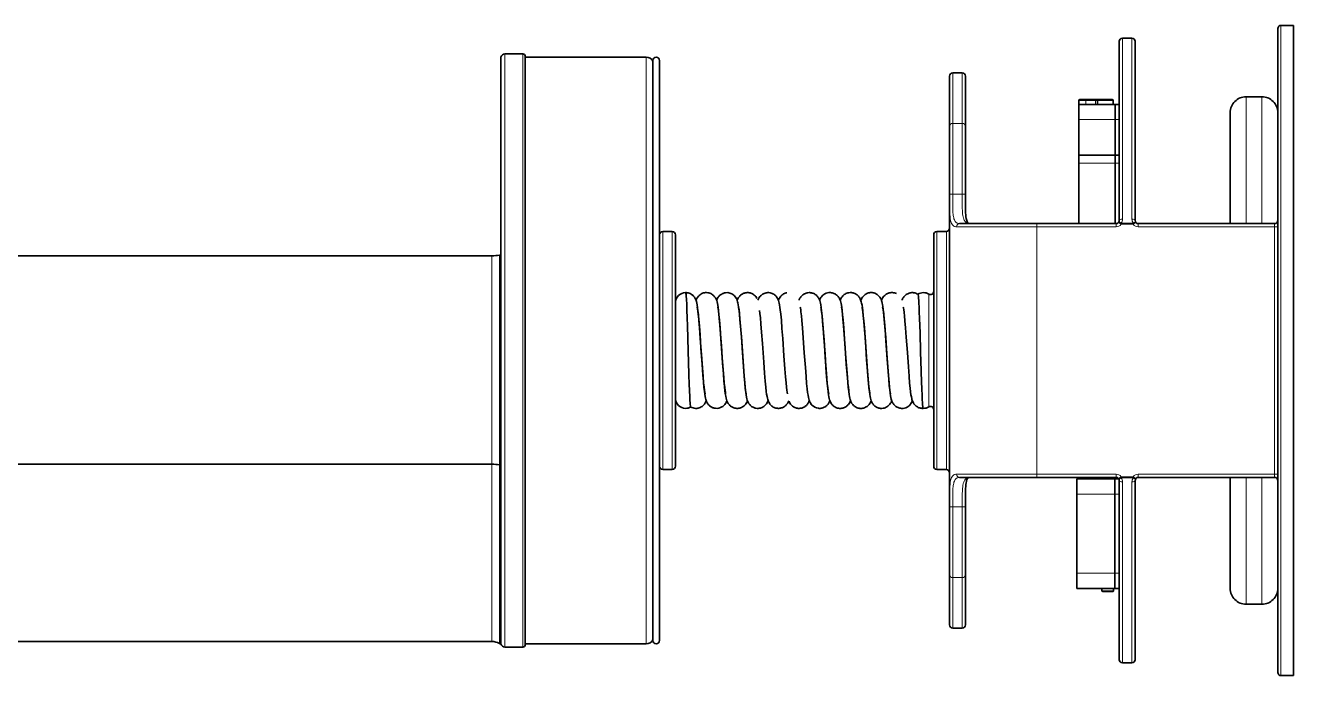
# Model space of a CAD drawing. Extents: x -1556 to 2480, y -1748 to 2591.
# Drawn here: x -756 to 44, y 216 to 626 of the extents above; entities that cross this region are included whole.
import ezdxf

# ---------------------------------------------------------------- set-up
doc = ezdxf.new("R2010")
doc.units = 0

msp = doc.modelspace()

# ---------------------------------------------------------------- linework, layer by layer
at = {"color": 7, "lineweight": 13}
for p, q in [((36.259998, 625.5), (36.259998, 420.5)), ((-63.740002, 617.477173), (-63.740002, 503.341125)), ((-57.740002, 617.477173), (-57.740002, 503.341125)), ((-453.290497, 607.5), (-453.290497, 256.392059)), ((-441.960205, 607.5), (-441.960205, 256.392059)), ((-364.180176, 605.5), (-364.180176, 258.147217)), ((-170.790161, 595.5), (-170.790161, 563.687378)), ((-164.790161, 563.687378), (-164.790161, 595.5)), ((14.259998, 580.5), (14.259998, 500.5)), ((24.259998, 580.5), (24.259998, 500.5)), ((-170.790161, 563.687378), (-170.790161, 519.023621)), ((-164.790161, 519.023621), (-164.790161, 563.687378)), ((-68.276672, 566.180237), (-91.276672, 566.180237)), ((-91.276672, 538.674316), (-68.276672, 538.674316)), ((-168.334625, 498.5), (-117.790161, 498.5)), ((-117.790161, 498.5), (-67.740005, 498.5)), ((-117.790161, 342.5), (-117.790161, 498.5)), ((-53.740002, 498.5), (32.259998, 498.5)), ((32.259998, 498.5), (32.259998, 342.5)), ((-353.73999, 495.5), (-353.73999, 420.5)), ((-347.73999, 495.5), (-347.73999, 420.5)), ((-180.790161, 495.5), (-180.790161, 420.5)), ((-174.790161, 495.5), (-174.790161, 420.5)), ((-461.549469, 480.24176), (-461.549469, 348.800842)), ((-456.708221, 480.648712), (-456.708221, 348.312439)), ((-185.837952, 456.038483), (-185.837952, 386.150208)), ((-353.73999, 420.5), (-353.73999, 345.5)), ((-347.73999, 420.5), (-347.73999, 345.5)), ((-180.790161, 420.5), (-180.790161, 345.5)), ((-174.790161, 420.5), (-174.790161, 345.5)), ((36.259998, 420.5), (36.259998, 215.5)), ((-461.549469, 348.800842), (-461.549469, 237)), ((-456.708221, 348.312439), (-456.708221, 235.75)), ((-168.334625, 342.5), (-117.790161, 342.5)), ((-117.790161, 342.5), (-67.740005, 342.5)), ((-63.740002, 337.658875), (-63.740002, 223.522842)), ((-57.740002, 337.658875), (-57.740002, 223.522842)), ((-53.740002, 342.5), (32.259998, 342.5)), ((14.259998, 340.5), (14.259998, 260.5)), ((24.259998, 340.5), (24.259998, 260.5)), ((-68.514435, 330.015442), (-92.514435, 330.015442)), ((-170.790161, 321.976349), (-170.790161, 277.312592)), ((-164.790161, 277.312592), (-164.790161, 321.976349)), ((-68.514435, 280.015625), (-92.514435, 280.015625)), ((-170.790161, 277.312592), (-170.790161, 245.5)), ((-164.790161, 245.5), (-164.790161, 277.312592)), ((-453.290497, 256.392059), (-453.290497, 233.5)), ((-441.960205, 256.392059), (-441.960205, 233.5)), ((-364.180176, 258.147217), (-364.180176, 235.5))]:
    msp.add_line(p, q, dxfattribs=at)
at = {"color": 7, "lineweight": 35, "ltscale": 0.2}
for p, q in [((44.259998, 625.5), (36.259998, 625.5)), ((44.259998, 215.5), (36.259998, 215.5))]:
    msp.add_line(p, q, dxfattribs=at)
at = {"color": 7, "lineweight": 35}
for p, q in [((44.259998, 625.5), (44.259998, 420.5)), ((34.259998, 623.5), (34.259998, 420.5)), ((-65.740005, 615.477173), (-65.740005, 502.5)), ((-55.740002, 615.477173), (-55.740002, 502.5)), ((-455.73999, 605.5), (-455.73999, 258.147217)), ((-440.460205, 257.708313), (-440.460205, 606)), ((-364.180176, 605.5), (-440.460205, 605.5)), ((-359.902924, 259.973877), (-359.902924, 603.418518)), ((-355.73999, 259.973663), (-355.73999, 603.418518)), ((-172.790161, 593.5), (-172.790161, 562.050964)), ((-162.790161, 562.050964), (-162.790161, 593.5)), ((-455.73999, 582.852783), (-455.73999, 348.213837)), ((-68.276672, 575.680298), (-91.276672, 575.680298)), ((4.259998, 570.5), (4.259998, 500.5)), ((34.259998, 570.5), (34.259998, 502.49942)), ((-172.790161, 562.050964), (-172.790161, 518.875977)), ((-162.790161, 518.875977), (-162.790161, 562.050964)), ((-91.276672, 566.180237), (-91.276672, 543.674316)), ((-91.276672, 543.674316), (-91.276672, 566.180237)), ((-68.276672, 566.180237), (-68.276672, 543.674316)), ((-68.276672, 543.728699), (-68.276672, 566.180237)), ((-91.276672, 543.674316), (-68.276672, 543.674316)), ((-91.276672, 538.674316), (-91.276672, 500.499939)), ((-91.276672, 500.499939), (-91.276672, 538.674316)), ((-68.276672, 538.674316), (-68.276672, 500.499939)), ((-68.276672, 500.499939), (-68.276672, 538.674316)), ((-172.790161, 327.379028), (-172.790161, 513.620972)), ((-166.496643, 500.5), (-117.790161, 500.5)), ((-117.790161, 500.5), (-67.740005, 500.5)), ((-53.740002, 500.5), (32.259998, 500.5)), ((-345.73999, 493.5), (-345.73999, 420.5)), ((-182.790161, 493.5), (-182.790161, 420.5)), ((-461.549469, 480.24176), (-1177.834961, 480.24176)), ((-455.73999, 480.730103), (-455.73999, 348.214752)), ((-345.73999, 420.5), (-345.73999, 347.5)), ((-182.790161, 420.5), (-182.790161, 347.5)), ((34.259998, 420.5), (34.259998, 217.5)), ((44.259998, 420.5), (44.259998, 215.5)), ((-461.549469, 348.800842), (-1449.930542, 348.800842)), ((-455.73999, 348.214752), (-455.73999, 235.5)), ((-166.496643, 340.5), (-117.790161, 340.5)), ((-117.790161, 340.5), (-67.740005, 340.5)), ((-68.514435, 339.515564), (-92.514435, 339.515564)), ((-65.740005, 338.5), (-65.740005, 225.522842)), ((-55.740002, 338.5), (-55.740002, 225.522842)), ((-53.740002, 340.5), (32.259998, 340.5)), ((4.259998, 340.5), (4.259998, 270.5)), ((34.259998, 338.506104), (34.259998, 270.5)), ((-92.514435, 280.015564), (-92.514435, 330.015564)), ((-92.514435, 330.015442), (-92.514435, 280.015625)), ((-68.514435, 330.015442), (-68.514435, 280.015625)), ((-68.514435, 280.015625), (-68.514435, 330.015442)), ((-172.790161, 322.123993), (-172.790161, 278.949036)), ((-162.790161, 278.949036), (-162.790161, 322.123993)), ((-172.790161, 278.949036), (-172.790161, 247.5)), ((-162.790161, 247.5), (-162.790161, 278.949036)), ((-68.514435, 270.515564), (-92.514435, 270.515564)), ((-455.73999, 258.147217), (-455.73999, 235.5)), ((-440.460205, 235), (-440.460205, 257.708313)), ((-359.902924, 237.581467), (-359.902924, 259.973877)), ((-355.73999, 237.581467), (-355.73999, 259.973663)), ((-461.549469, 237), (-1449.930542, 237)), ((-364.180176, 235.5), (-440.460205, 235.5))]:
    msp.add_line(p, q, dxfattribs=at)
at = {"color": 7, "lineweight": 35, "ltscale": 0.15}
for p, q in [((-57.740002, 617.477173), (-63.740002, 617.477173)), ((-170.790161, 595.5), (-164.790161, 595.5)), ((-80.776672, 578.680298), (-86.776672, 578.680298)), ((-347.73999, 495.5), (-353.73999, 495.5)), ((-174.790161, 495.5), (-180.790161, 495.5)), ((-347.73999, 345.5), (-353.73999, 345.5)), ((-174.790161, 345.5), (-180.790161, 345.5)), ((-164.790161, 245.5), (-170.790161, 245.5)), ((-57.740002, 223.522842), (-63.740002, 223.522842))]:
    msp.add_line(p, q, dxfattribs=at)
at = {"color": 7, "lineweight": 35, "ltscale": 0.283257}
for p, q in [((-441.960205, 607.5), (-453.290497, 607.5)), ((-441.960205, 233.5), (-453.290497, 233.5))]:
    msp.add_line(p, q, dxfattribs=at)
at = {"color": 7, "lineweight": 35, "ltscale": 0.011882}
msp.add_line((-359.902924, 603.418518), (-359.902924, 602.943237), dxfattribs=at)
at = {"color": 7, "lineweight": 35, "ltscale": 0.0625}
for p, q in [((-91.276672, 575.680298), (-91.276672, 578.180298)), ((-79.526672, 575.680298), (-79.526672, 578.180298)), ((-69.526672, 575.680298), (-69.526672, 578.180298))]:
    msp.add_line(p, q, dxfattribs=at)
at = {"color": 7, "lineweight": 13, "ltscale": 0.1125}
msp.add_line((-86.776672, 578.180298), (-91.276672, 578.180298), dxfattribs=at)
at = {"color": 7, "lineweight": 35, "ltscale": 0.1}
msp.add_line((-86.776672, 578.680298), (-90.776672, 578.680298), dxfattribs=at)
at = {"color": 7, "lineweight": 13, "ltscale": 0.0125}
for p, q in [((-86.776672, 578.680298), (-86.776672, 578.180298)), ((-80.776672, 578.680298), (-80.776672, 578.180298))]:
    msp.add_line(p, q, dxfattribs=at)
at = {"color": 7, "lineweight": 13, "ltscale": 0.0625}
for p, q in [((-86.776672, 575.680298), (-86.776672, 578.180298)), ((-80.776672, 575.680298), (-80.776672, 578.180298))]:
    msp.add_line(p, q, dxfattribs=at)
at = {"color": 7, "lineweight": 13, "ltscale": 0.15}
for p, q in [((-80.776672, 578.180298), (-86.776672, 578.180298)), ((-170.790161, 563.687378), (-164.790161, 563.687378)), ((-170.790161, 519.023621), (-164.790161, 519.023621)), ((-170.790161, 321.976349), (-164.790161, 321.976349)), ((-170.790161, 277.312592), (-164.790161, 277.312592))]:
    msp.add_line(p, q, dxfattribs=at)
at = {"color": 7, "lineweight": 35, "ltscale": 0.055557}
msp.add_line((-78.554382, 578.680298), (-80.776672, 578.680298), dxfattribs=at)
at = {"color": 7, "lineweight": 13, "ltscale": 0.03125}
msp.add_line((-79.526672, 578.180298), (-80.776672, 578.180298), dxfattribs=at)
at = {"color": 7, "lineweight": 13, "ltscale": 0.25}
msp.add_line((-69.526672, 578.180298), (-79.526672, 578.180298), dxfattribs=at)
at = {"color": 7, "lineweight": 35, "ltscale": 0.225}
msp.add_line((-70.026672, 578.680298), (-79.026672, 578.680298), dxfattribs=at)
at = {"color": 7, "lineweight": 35, "ltscale": 0.25}
for p, q in [((24.259998, 580.5), (14.259998, 580.5)), ((24.259998, 260.5), (14.259998, 260.5))]:
    msp.add_line(p, q, dxfattribs=at)
at = {"color": 7, "lineweight": 35, "ltscale": 0.237502}
for p, q in [((-91.276672, 575.680298), (-91.276672, 566.180237)), ((-68.276672, 575.680298), (-68.276672, 566.180237)), ((-68.276672, 575.680298), (-68.276672, 566.180237)), ((-92.514435, 280.015625), (-92.514435, 270.515564)), ((-68.514435, 280.015625), (-68.514435, 270.515564)), ((-68.514435, 280.015625), (-68.514435, 270.515564))]:
    msp.add_line(p, q, dxfattribs=at)
at = {"color": 7, "lineweight": 35, "ltscale": 0.167502}
msp.add_line((-91.276672, 572.88031), (-91.276672, 566.180237), dxfattribs=at)
at = {"color": 7, "lineweight": 35, "ltscale": 0.063417}
for p, q in [((-68.276672, 575.680298), (-65.740005, 575.680298)), ((-65.740005, 543.728699), (-68.276672, 543.728699))]:
    msp.add_line(p, q, dxfattribs=at)
at = {"color": 7, "lineweight": 13, "ltscale": 0.063417}
for p, q in [((-68.276672, 566.180237), (-65.740005, 566.180237)), ((-65.740005, 543.664734), (-68.276672, 543.664734)), ((-65.740005, 538.674316), (-68.276672, 538.674316))]:
    msp.add_line(p, q, dxfattribs=at)
at = {"color": 7, "lineweight": 35, "ltscale": 0.125}
for p, q in [((-91.276672, 543.674316), (-91.276672, 538.674316)), ((-68.276672, 543.674316), (-68.276672, 538.674316))]:
    msp.add_line(p, q, dxfattribs=at)
at = {"color": 7, "lineweight": 35, "ltscale": 0.07}
msp.add_line((-91.276672, 543.674316), (-91.276672, 540.874329), dxfattribs=at)
at = {"color": 7, "lineweight": 35, "ltscale": 0.055}
msp.add_line((-91.276672, 540.874329), (-91.276672, 538.674316), dxfattribs=at)
at = {"color": 7, "lineweight": 35, "ltscale": 0.001599}
msp.add_line((-68.276672, 543.664734), (-68.276672, 543.728699), dxfattribs=at)
at = {"color": 7, "lineweight": 35, "ltscale": 0.12476}
msp.add_line((-68.276672, 543.664734), (-68.276672, 538.674316), dxfattribs=at)
at = {"color": 7, "lineweight": 35, "ltscale": 0.131375}
for p, q in [((-172.790161, 518.875977), (-172.790161, 513.620972)), ((-162.790161, 513.620972), (-162.790161, 518.875977))]:
    msp.add_line(p, q, dxfattribs=at)
at = {"color": 7, "lineweight": 13, "ltscale": 0.119432}
for p, q in [((-170.790161, 519.023621), (-170.790161, 514.246338)), ((-164.790161, 514.246338), (-164.790161, 519.023621))]:
    msp.add_line(p, q, dxfattribs=at)
at = {"color": 7, "lineweight": 13, "ltscale": 0.05}
for p, q in [((-117.790161, 500.5), (-117.790161, 498.5)), ((-67.740005, 500.5), (-67.740005, 498.5)), ((-56.920673, 500.074432), (-55.330334, 501.287231)), ((-53.740002, 498.5), (-53.740002, 500.5)), ((32.259998, 500.5), (32.259998, 498.5)), ((32.259998, 498.5), (34.259998, 498.5)), ((-117.790161, 342.5), (-117.790161, 340.5)), ((-67.740005, 342.5), (-67.740005, 340.5)), ((-56.920673, 340.925568), (-55.330334, 339.712769)), ((-53.740002, 342.5), (-53.740002, 340.5)), ((32.259998, 342.5), (32.259998, 340.5)), ((32.259998, 342.5), (34.259998, 342.5))]:
    msp.add_line(p, q, dxfattribs=at)
at = {"color": 7, "lineweight": 13, "ltscale": 0.050001}
for p, q in [((-64.559326, 500.074432), (-66.149673, 501.287231)), ((-64.559326, 340.925568), (-66.149673, 339.712769))]:
    msp.add_line(p, q, dxfattribs=at)
at = {"color": 7, "lineweight": 13, "ltscale": 0.190967}
for p, q in [((-64.559341, 500.890686), (-56.920673, 500.890686)), ((-64.559341, 500.074432), (-56.920673, 500.074432))]:
    msp.add_line(p, q, dxfattribs=at)
at = {"color": 7, "lineweight": 13, "ltscale": 0.020406}
for p, q in [((-64.559326, 500.890686), (-64.559326, 500.074432)), ((-56.920673, 500.890686), (-56.920673, 500.074432)), ((-64.559326, 340.925568), (-64.559326, 340.109314)), ((-56.920673, 340.925568), (-56.920673, 340.109314))]:
    msp.add_line(p, q, dxfattribs=at)
at = {"color": 7, "lineweight": 13, "ltscale": 0.029717}
msp.add_line((-185.837952, 386.150208), (-185.837952, 384.961517), dxfattribs=at)
at = {"color": 7, "lineweight": 35, "ltscale": 0.237503}
for p, q in [((-92.514435, 339.515564), (-92.514435, 330.015442)), ((-68.514435, 339.515564), (-68.514435, 330.015442)), ((-68.514435, 339.515564), (-68.514435, 330.015442))]:
    msp.add_line(p, q, dxfattribs=at)
at = {"color": 7, "lineweight": 35, "ltscale": 0.164999}
msp.add_line((-92.514435, 336.61554), (-92.514435, 330.015564), dxfattribs=at)
at = {"color": 7, "lineweight": 35, "ltscale": 0.024609}
for p, q in [((-76.764435, 339.515564), (-76.764435, 340.499908)), ((-69.264435, 339.515564), (-69.264435, 340.499908))]:
    msp.add_line(p, q, dxfattribs=at)
at = {"color": 7, "lineweight": 35, "ltscale": 0.062435}
msp.add_line((-68.514435, 339.515564), (-66.017029, 339.515564), dxfattribs=at)
at = {"color": 7, "lineweight": 13, "ltscale": 0.190966}
for p, q in [((-64.559326, 340.925568), (-56.920673, 340.925568)), ((-64.559326, 340.109314), (-56.920673, 340.109314))]:
    msp.add_line(p, q, dxfattribs=at)
at = {"color": 7, "lineweight": 13, "ltscale": 0.069361}
for p, q in [((-68.514435, 330.015442), (-65.740005, 330.015442)), ((-68.514435, 280.015625), (-65.740005, 280.015625))]:
    msp.add_line(p, q, dxfattribs=at)
at = {"color": 7, "lineweight": 35, "ltscale": 0.131376}
for p, q in [((-172.790161, 327.379028), (-172.790161, 322.123993)), ((-162.790161, 322.123993), (-162.790161, 327.379028))]:
    msp.add_line(p, q, dxfattribs=at)
at = {"color": 7, "lineweight": 13, "ltscale": 0.119433}
for p, q in [((-170.790161, 326.753662), (-170.790161, 321.976349)), ((-164.790161, 321.976349), (-164.790161, 326.753662))]:
    msp.add_line(p, q, dxfattribs=at)
at = {"color": 7, "lineweight": 35, "ltscale": 0.165}
msp.add_line((-92.514435, 280.015564), (-92.514435, 273.415558), dxfattribs=at)
at = {"color": 7, "lineweight": 35, "ltscale": 0.0375}
for p, q in [((-76.764435, 270.515564), (-76.764435, 269.015564)), ((-69.264435, 270.515564), (-69.264435, 269.015564))]:
    msp.add_line(p, q, dxfattribs=at)
at = {"color": 7, "lineweight": 13, "ltscale": 0.1875}
msp.add_line((-76.764435, 269.015564), (-69.264435, 269.015564), dxfattribs=at)
at = {"color": 7, "lineweight": 35, "ltscale": 0.1625}
msp.add_line((-76.264435, 268.515564), (-69.764435, 268.515564), dxfattribs=at)
at = {"color": 7, "lineweight": 35, "ltscale": 0.069361}
msp.add_line((-68.514435, 270.515564), (-65.740005, 270.515564), dxfattribs=at)
at = {"color": 7, "lineweight": 35, "ltscale": 0.011877}
msp.add_line((-359.902924, 238.056549), (-359.902924, 237.581467), dxfattribs=at)
at = {"color": 7, "lineweight": 13}
for points in [[(-172.790161, 513.620972), (-172.778702, 510.938538), (-172.75972, 509.639679), (-172.704315, 507.760437), (-172.620941, 506.227966), (-172.493301, 504.78656), (-172.411514, 504.121765), (-172.315033, 503.484528), (-172.161057, 502.681549), (-171.97522, 501.936768), (-171.754532, 501.255341), (-171.49649, 500.642242), (-171.199081, 500.101807), (-171.035187, 499.860016), (-170.861023, 499.637634), (-170.519531, 499.285278), (-170.144699, 498.998596), (-169.737335, 498.77774), (-169.298691, 498.62204), (-168.830444, 498.530121), (-168.334625, 498.5)], [(-170.790161, 514.246338), (-170.778625, 511.762817), (-170.759491, 510.563477), (-170.703644, 508.833313), (-170.624344, 507.488373), (-170.505188, 506.224365), (-170.423477, 505.598206), (-170.326691, 504.999939), (-170.171677, 504.249146), (-169.984116, 503.556458), (-169.761063, 502.926666), (-169.500122, 502.364136), (-169.199463, 501.872559), (-169.033859, 501.654358), (-168.858002, 501.454926), (-168.568298, 501.185852), (-168.254715, 500.961792), (-167.91777, 500.782684), (-167.558228, 500.648071), (-167.306427, 500.582703), (-167.045303, 500.536499), (-166.496643, 500.5)], [(-159.889099, 500.5), (-160.213364, 500.509186), (-160.527817, 500.537109), (-160.930878, 500.604431), (-161.314377, 500.707214), (-161.677277, 500.846375), (-162.084427, 501.062317), (-162.459656, 501.332336), (-162.802277, 501.656464), (-163.11203, 502.034058), (-163.389099, 502.463684), (-163.556549, 502.779175), (-163.710052, 503.116364), (-163.859985, 503.501953), (-163.99501, 503.910767), (-164.216339, 504.761719), (-164.390503, 505.686279), (-164.519913, 506.642853), (-164.616486, 507.651581), (-164.689575, 508.775726), (-164.738113, 509.943115), (-164.771042, 511.338623), (-164.790192, 514.246338)], [(-172.790161, 327.379028), (-172.778687, 330.061584), (-172.759705, 331.360657), (-172.704269, 333.240204), (-172.620911, 334.772522), (-172.493286, 336.213623), (-172.411499, 336.878448), (-172.315002, 337.515686), (-172.161041, 338.318604), (-171.975204, 339.063354), (-171.754562, 339.744659), (-171.496536, 340.357697), (-171.199127, 340.898102), (-171.035233, 341.139923), (-170.861069, 341.362305), (-170.519547, 341.714691), (-170.144684, 342.001404), (-169.737305, 342.22229), (-169.29866, 342.377991), (-168.830429, 342.46991), (-168.334625, 342.5)], [(-170.790161, 326.753662), (-170.778641, 329.234436), (-170.759567, 330.432617), (-170.703873, 332.161255), (-170.624527, 333.509216), (-170.505157, 334.775818), (-170.423462, 335.401947), (-170.32666, 336.000244), (-170.171661, 336.751038), (-169.9841, 337.443665), (-169.761063, 338.073395), (-169.500137, 338.635895), (-169.199463, 339.127441), (-169.033859, 339.345642), (-168.858002, 339.545105), (-168.568268, 339.814148), (-168.254669, 340.038239), (-167.917725, 340.217346), (-167.558167, 340.351929), (-167.306381, 340.417297), (-167.045288, 340.463501), (-166.496643, 340.5)], [(-164.790161, 326.753632), (-164.778854, 329.097321), (-164.760239, 330.234619), (-164.706207, 331.884705), (-164.618408, 333.323914), (-164.481155, 334.678558), (-164.319885, 335.726013), (-164.220337, 336.220459), (-164.106796, 336.693512), (-163.978287, 337.143768), (-163.833908, 337.569824), (-163.61528, 338.097839), (-163.365265, 338.577423), (-163.082626, 339.005981), (-162.7892, 339.357574), (-162.46666, 339.661865), (-162.11528, 339.918304), (-161.735626, 340.126892), (-161.375183, 340.272522), (-160.993958, 340.381439), (-160.592941, 340.454529), (-160.279892, 340.486572), (-159.956894, 340.499603)]]:
    msp.add_lwpolyline(points, dxfattribs=at)
at = {"color": 7, "lineweight": 35}
for points in [[(-159.889099, 500.5), (-160.228287, 500.518829), (-160.502731, 500.569153), (-160.760269, 500.659363), (-161.000839, 500.801727), (-161.142639, 500.921875), (-161.352188, 501.160339), (-161.573029, 501.505157), (-161.771027, 501.916107), (-161.955704, 502.413391), (-162.125626, 503.005219), (-162.276123, 503.686005), (-162.443222, 504.722168), (-162.571686, 505.890656), (-162.6828, 507.514191), (-162.748413, 509.292297), (-162.786209, 511.991638), (-162.790161, 513.620972)], [(-339.23999, 457), (-339.219299, 456.992676), (-339.205536, 456.979614), (-339.178009, 456.93396), (-339.136871, 456.816406), (-339.055023, 456.407166), (-338.970642, 455.747437), (-338.887085, 454.865997), (-338.729187, 452.608215), (-338.577271, 449.737366), (-338.431732, 446.388092), (-338.221283, 440.657288), (-338.086182, 436.526947), (-337.824097, 427.825928), (-337.393585, 412.856842), (-337.173889, 405.598267), (-336.945709, 398.805603), (-336.827148, 395.685516), (-336.615479, 390.96814), (-336.505188, 388.997711)], [(-327.00946, 393.166138), (-327.211761, 394.165619), (-327.399536, 395.402405), (-327.648865, 397.410522), (-327.921844, 400.026398), (-328.284943, 404.081726), (-328.714935, 409.557007), (-329.310211, 417.900116), (-330.017456, 428.081848), (-330.509949, 434.755066), (-330.895966, 439.466125), (-331.230835, 443.050446), (-331.515472, 445.665222), (-331.750885, 447.501312), (-332.013245, 449.189087), (-332.255157, 450.423706), (-332.485565, 451.348633), (-332.669647, 451.946869), (-332.865692, 452.479889), (-333.09729, 453.007263), (-333.240448, 453.29126), (-333.466827, 453.690002), (-333.742584, 454.110748), (-334.003937, 454.458252), (-334.293213, 454.796875), (-334.578888, 455.092377), (-334.882477, 455.370972), (-335.185852, 455.618073), (-335.499847, 455.845123), (-335.813782, 456.046173), (-336.4534, 456.385498), (-337.094269, 456.6427), (-337.72757, 456.82489), (-338.347382, 456.939514), (-338.948181, 456.993561), (-339.23999, 457)], [(-326.724243, 456.980103), (-327.43457, 456.888306), (-327.982819, 456.762848), (-328.535645, 456.585175), (-329.090088, 456.350922), (-329.640472, 456.056305), (-330.178436, 455.699219), (-330.694061, 455.279877), (-331.197021, 454.779114), (-331.647552, 454.228882), (-332.010895, 453.687561), (-332.351532, 453.065643), (-332.656128, 452.368591), (-332.739197, 452.146393)], [(-314.004669, 393.153198), (-314.212891, 394.184998), (-314.40329, 395.447876), (-314.618774, 397.170929), (-314.897614, 399.806488), (-315.238708, 403.566711), (-315.641327, 408.615448), (-316.163086, 415.827728), (-316.980164, 427.595032), (-317.509979, 434.790894), (-317.926178, 439.841492), (-318.227295, 443.043457), (-318.514679, 445.683563), (-318.768768, 447.650177), (-318.983002, 449.033081), (-319.184845, 450.112152), (-319.426056, 451.145477), (-319.671356, 451.965149), (-319.864746, 452.489471), (-320.047333, 452.912109), (-320.28479, 453.383698), (-320.494934, 453.745056), (-320.737396, 454.111725), (-320.969574, 454.422638), (-321.222351, 454.724823), (-321.734711, 455.24527), (-322.266754, 455.683807), (-322.810791, 456.047913), (-323.359436, 456.343689), (-323.906219, 456.576874)], [(-314.10791, 456.935822), (-314.813354, 456.802216), (-315.247742, 456.679718), (-315.672852, 456.527954), (-316.104462, 456.338867), (-316.521851, 456.120087), (-316.905273, 455.884979), (-317.272186, 455.625092), (-317.668762, 455.29895), (-318.036133, 454.947632), (-318.407745, 454.533783), (-318.73642, 454.103943), (-319.078217, 453.574738), (-319.312347, 453.146271), (-319.620605, 452.463257), (-319.737885, 452.155792)], [(-301.331818, 456.898132), (-301.723236, 456.820129), (-302.109222, 456.718872), (-302.594055, 456.555847), (-303.064972, 456.355896), (-303.53775, 456.109253), (-303.989746, 455.826172), (-304.385376, 455.53595), (-304.759094, 455.218323), (-305.168213, 454.810364), (-305.539856, 454.372131), (-305.912811, 453.849518), (-306.235321, 453.299683), (-306.576416, 452.581177), (-306.73764, 452.169891)], [(-294.260956, 453.352631), (-294.649139, 453.991791), (-294.996185, 454.461121), (-295.443512, 454.965149), (-295.950928, 455.434082), (-296.521423, 455.861237), (-296.991272, 456.14859), (-297.497131, 456.40274), (-298.037842, 456.618439), (-298.61145, 456.790192), (-299.21521, 456.912323), (-299.845337, 456.979065), (-300.49707, 456.984772), (-301.16452, 456.924072), (-301.331818, 456.898132)], [(-288.396484, 456.885681), (-289.060638, 456.732666), (-289.705048, 456.513123), (-290.227264, 456.278839), (-290.727234, 456.000336), (-291.229218, 455.658142), (-291.699341, 455.272949), (-292.074554, 454.913116), (-292.421875, 454.526703), (-292.815918, 454.003601), (-293.176697, 453.417328), (-293.517395, 452.733459), (-293.738739, 452.181396)], [(-279.745697, 447.570007), (-280.002869, 449.213318), (-280.231323, 450.380432), (-280.453857, 451.284363), (-280.709595, 452.100067), (-280.972473, 452.761658), (-281.234924, 453.300629), (-281.533173, 453.811096), (-281.870972, 454.29599), (-282.245178, 454.748505), (-282.656372, 455.168091), (-283.111481, 455.558472), (-283.613373, 455.916351), (-284.157318, 456.232849), (-284.742065, 456.502441), (-285.366028, 456.719238), (-286.025085, 456.876312), (-286.713837, 456.96698), (-287.425781, 456.984863), (-288.030792, 456.940002), (-288.396484, 456.885681)], [(-275.326508, 456.899536), (-275.86438, 456.787964), (-276.392365, 456.63208), (-276.920746, 456.426636), (-277.425201, 456.179626), (-277.927826, 455.877747), (-278.393066, 455.540588), (-278.855072, 455.140045), (-279.266602, 454.714355), (-279.676117, 454.207886), (-280.081299, 453.59375), (-280.413788, 452.967346), (-280.678314, 452.350098), (-280.740234, 452.185059)], [(-262.130402, 456.9328), (-262.665771, 456.838898), (-263.190826, 456.701843), (-263.727417, 456.512695), (-264.238556, 456.282196), (-264.74588, 455.999023), (-265.340088, 455.587097), (-265.795776, 455.200348), (-266.210968, 454.780792), (-266.612427, 454.296844), (-266.863007, 453.944153)], [(-249.000534, 393.180817), (-249.190353, 394.104767), (-249.351181, 395.132599), (-249.584549, 396.939667), (-249.886063, 399.757813), (-250.193619, 403.114807), (-250.628738, 408.533386), (-251.19194, 416.332123), (-251.946609, 427.212036), (-252.452286, 434.128357), (-252.834183, 438.858368), (-253.155716, 442.385162), (-253.478622, 445.425903), (-253.752151, 447.569275), (-254.015457, 449.244751), (-254.221786, 450.30191), (-254.456589, 451.264343), (-254.662582, 451.938446), (-254.820419, 452.372955), (-255.017014, 452.838806), (-255.278275, 453.361542), (-255.517868, 453.769897), (-255.812759, 454.203156), (-256.104614, 454.574127), (-256.445007, 454.949799), (-256.794983, 455.284576), (-257.181763, 455.604584), (-257.584686, 455.8909), (-258.007599, 456.147186), (-258.465424, 456.379761), (-258.939636, 456.576324), (-259.438599, 456.738617), (-259.949005, 456.862244), (-260.479279, 456.948242), (-261.014008, 456.986938), (-261.386139, 456.983704), (-262.130402, 456.9328)], [(-236.00679, 393.18222), (-236.21312, 394.204529), (-236.399033, 395.433136), (-236.615707, 397.158875), (-236.896408, 399.807312), (-237.239761, 403.591248), (-237.644516, 408.670166), (-238.168106, 415.914032), (-238.986618, 427.702271), (-239.515518, 434.877472), (-239.930038, 439.897614), (-240.22966, 443.075684), (-240.512131, 445.66626), (-240.760178, 447.589233), (-240.985245, 449.041809), (-241.177505, 450.068756), (-241.404129, 451.050812), (-241.633743, 451.838501), (-241.777267, 452.248688), (-241.970657, 452.726471), (-242.197189, 453.202545), (-242.500229, 453.737152), (-242.785355, 454.162689), (-243.129929, 454.602448), (-243.477005, 454.981995), (-243.874283, 455.354736), (-244.283737, 455.682739), (-244.732773, 455.987732), (-245.198074, 456.252075), (-245.694229, 456.483154), (-246.204269, 456.671265), (-246.728287, 456.818237), (-247.276962, 456.92569), (-247.832077, 456.98233), (-248.170059, 456.989929), (-248.847153, 456.968872)], [(-236.991989, 456.764893), (-237.563034, 456.58075), (-238.114548, 456.346222), (-238.668839, 456.047516), (-239.182571, 455.705383), (-239.680222, 455.302795), (-240.126053, 454.867249), (-240.550827, 454.369415), (-240.930801, 453.827667), (-241.277206, 453.227448), (-241.535049, 452.679626), (-241.741867, 452.152466)], [(-223.010452, 393.176483), (-223.010757, 393.177643), (-223.048416, 393.328278), (-223.152817, 393.838531), (-223.324905, 394.885773), (-223.545578, 396.536255), (-223.822525, 399.032074), (-224.162369, 402.650177), (-224.563858, 407.56781), (-225.083878, 414.664337), (-225.897293, 426.383118), (-226.422775, 433.624664), (-226.834152, 438.754089), (-227.190598, 442.650513), (-227.493332, 445.478485), (-227.743607, 447.448761), (-228.000168, 449.112061), (-228.235764, 450.332245), (-228.445847, 451.200623), (-228.647964, 451.87735), (-228.86412, 452.4711), (-229.127518, 453.064453), (-229.298721, 453.394073), (-229.576065, 453.85907), (-229.929886, 454.35907), (-230.275162, 454.771973), (-230.681534, 455.185608), (-231.095963, 455.543365), (-231.553513, 455.877106), (-232.024734, 456.164215), (-232.532913, 456.418304), (-233.053543, 456.625702), (-233.597702, 456.790619), (-234.153091, 456.908203), (-234.718765, 456.978058), (-235.113144, 456.997772), (-235.508224, 456.993927)], [(-222.149155, 456.999298), (-222.794144, 456.97644), (-223.37825, 456.900879), (-223.952103, 456.774078), (-224.51445, 456.596283), (-225.051682, 456.372711), (-225.575363, 456.098633), (-226.060226, 455.788269), (-226.531265, 455.425903), (-226.953323, 455.03894), (-227.364944, 454.591766), (-227.717484, 454.136139), (-228.075668, 453.582947), (-228.316605, 453.139862), (-228.624619, 452.451996), (-228.740524, 452.145355)], [(-210.008728, 393.163055), (-210.206528, 394.135681), (-210.384796, 395.298157), (-210.636719, 397.306549), (-210.951294, 400.335968), (-211.325699, 404.577179), (-211.758041, 410.142578), (-212.356491, 418.573547), (-213.067307, 428.786621), (-213.562149, 435.427612), (-213.950027, 440.083069), (-214.286728, 443.600555), (-214.592087, 446.299377), (-214.854752, 448.217468), (-215.063187, 449.47113), (-215.253525, 450.419037), (-215.483749, 451.344849), (-215.70726, 452.058807), (-216.004807, 452.810242), (-216.136246, 453.089661), (-216.398361, 453.577179), (-216.76326, 454.141754), (-217.108749, 454.587891), (-217.523361, 455.039307), (-217.940109, 455.421661), (-218.410263, 455.784424), (-218.89003, 456.092499), (-219.408829, 456.36557), (-219.938431, 456.587921), (-220.49324, 456.76593), (-221.05751, 456.893829), (-221.63118, 456.972046)], [(-208.794922, 456.983276), (-209.238327, 456.997589), (-209.681427, 456.982178), (-210.245102, 456.919373), (-210.798233, 456.809387), (-211.339294, 456.653168), (-211.857803, 456.454956), (-212.363052, 456.211731), (-212.83223, 455.936127), (-213.28746, 455.616089), (-213.700974, 455.2724), (-214.105576, 454.877045), (-214.451675, 454.481049), (-214.803329, 454.008484), (-215.077194, 453.575928), (-215.383408, 452.999695), (-215.609756, 452.486023), (-215.738724, 452.148193)], [(-195.480988, 456.951233), (-196.016327, 456.98999), (-196.552689, 456.985352), (-197.106476, 456.934814), (-197.654236, 456.838196), (-198.181717, 456.699371), (-198.695969, 456.517792), (-199.185455, 456.298737), (-199.655991, 456.041351), (-200.073486, 455.769775), (-200.469833, 455.468414), (-200.865158, 455.117584), (-201.217651, 454.753845), (-201.563171, 454.3396), (-201.855011, 453.932373), (-202.156158, 453.440216), (-202.371506, 453.028564), (-202.634552, 452.430817), (-202.737671, 452.159271)], [(-300.999512, 393.151245), (-301.222687, 394.274231), (-301.413025, 395.557587), (-301.646667, 397.460876), (-301.94873, 400.389648), (-302.31781, 404.575226), (-302.753052, 410.179382), (-303.380432, 419.030182), (-304.075562, 429.007446), (-304.585541, 435.819031), (-304.972229, 440.414703), (-305.299133, 443.792114), (-305.566803, 446.157745), (-305.811646, 447.982574), (-306.018158, 449.266144), (-306.258423, 450.47879), (-306.455658, 451.274841), (-306.705811, 452.080505), (-306.975586, 452.764954), (-307.180573, 453.196014), (-307.361633, 453.529694), (-307.764221, 454.155579), (-307.976532, 454.436554), (-308.4021, 454.923676), (-308.845795, 455.34668)], [(-252.146255, 455.734009), (-252.663498, 455.320862), (-253.113754, 454.885254), (-253.564285, 454.358276), (-253.940781, 453.820038), (-254.321762, 453.150299), (-254.564957, 452.622192), (-254.742569, 452.166168)], [(-189.720062, 385.132385), (-189.825424, 386.232147), (-189.928787, 387.660156), (-190.029968, 389.378601), (-190.141083, 391.610474), (-190.354568, 396.811157), (-190.477554, 400.279663), (-190.7155, 407.746155), (-191.060913, 419.630432), (-191.406326, 431.536987), (-191.701538, 440.719177), (-191.855942, 444.881836), (-191.975342, 447.718811), (-192.098099, 450.245056), (-192.202515, 452.05658), (-192.309341, 453.569458), (-192.418335, 454.742065), (-192.529037, 455.537354), (-192.584854, 455.784363), (-192.6418, 455.929138), (-192.670319, 455.960876)], [(-320.432861, 384.040833), (-320.866577, 384.101685), (-321.255859, 384.180695), (-321.639526, 384.284515), (-322.032349, 384.41629), (-322.416321, 384.571747), (-322.805542, 384.759033), (-323.181854, 384.971069), (-323.560028, 385.21814), (-323.922516, 385.49118), (-324.286011, 385.806366), (-324.619965, 386.139099), (-324.961487, 386.531708), (-325.258728, 386.927368), (-325.578979, 387.427246), (-325.831116, 387.893219), (-326.013062, 388.282928), (-326.284912, 388.981262), (-326.497925, 389.663879), (-326.677216, 390.363831), (-326.899139, 391.428589), (-327.138733, 392.862152), (-327.403412, 394.810364), (-327.675415, 397.207611), (-328.008484, 400.650482), (-328.392212, 405.216248), (-328.882477, 411.756561), (-329.587524, 421.871613), (-330.182159, 430.286102), (-330.613098, 435.891479), (-330.987396, 440.201202), (-331.302887, 443.310242), (-331.556946, 445.399506), (-331.746521, 446.681213), (-331.899231, 447.510223), (-331.972412, 447.820129)], [(-307.73764, 384.084991), (-308.283813, 384.192566), (-308.825806, 384.347656), (-309.262634, 384.510345), (-309.687256, 384.702454), (-310.113007, 384.932953), (-310.521088, 385.193665), (-310.923248, 385.493896), (-311.302216, 385.822754), (-311.683624, 386.208221), (-312.02121, 386.605896), (-312.376953, 387.099396), (-312.658264, 387.561737), (-312.99173, 388.227478), (-313.22702, 388.808655), (-313.464783, 389.533966), (-313.718506, 390.524353), (-313.956085, 391.714996), (-314.215485, 393.352966), (-314.449219, 395.144867), (-314.73172, 397.702118), (-315.064087, 401.217133), (-315.447571, 405.854309), (-315.93811, 412.462646), (-316.699219, 423.410034), (-317.241058, 431.014374), (-317.673126, 436.559052), (-318.047943, 440.783478), (-318.311157, 443.336639), (-318.565765, 445.424652), (-318.755463, 446.70166), (-318.977417, 447.816956)], [(-294.881409, 384.11142), (-295.340363, 384.208649), (-295.815308, 384.344543), (-296.278564, 384.517548), (-296.743317, 384.731171), (-297.190582, 384.978882), (-297.633026, 385.271027), (-298.051331, 385.597107), (-298.45932, 385.970703), (-298.83609, 386.375549), (-299.220062, 386.864319), (-299.528748, 387.331299), (-299.884094, 387.98465), (-300.134064, 388.55191), (-300.372986, 389.217438), (-300.592102, 389.977966), (-300.83432, 391.043701), (-301.085083, 392.451508), (-301.324921, 394.116119), (-301.610626, 396.509338), (-301.944336, 399.83844), (-302.328094, 404.289612), (-302.818054, 410.723694), (-303.469299, 420.010468), (-304.118347, 429.270844), (-304.603485, 435.64621), (-304.977966, 439.989685), (-305.293671, 443.133179), (-305.550079, 445.270599), (-305.741394, 446.585968), (-305.90387, 447.482727), (-305.983521, 447.823151)], [(-281.879059, 384.110657), (-282.434692, 384.23175), (-282.977539, 384.399567), (-283.475372, 384.599915), (-283.955627, 384.839508), (-284.428497, 385.125458), (-284.876404, 385.449188), (-285.310913, 385.821686), (-285.71283, 386.228912), (-286.11853, 386.718353), (-286.44519, 387.188202), (-286.814026, 387.833435), (-287.075775, 388.398346), (-287.270935, 388.903229), (-287.503326, 389.635803), (-287.704315, 390.42392), (-287.906403, 391.398346), (-288.152008, 392.865692), (-288.404999, 394.721924), (-288.708618, 397.406342), (-289.064789, 401.143066), (-289.475433, 406.119019), (-290.000244, 413.235504), (-290.813293, 424.942291), (-291.333832, 432.155151), (-291.736633, 437.229675), (-292.078339, 441.021271), (-292.382904, 443.903442), (-292.617188, 445.746887)], [(-274.992126, 393.16156), (-275.214996, 394.279633), (-275.397247, 395.501038), (-275.634918, 397.425781), (-275.905151, 400.014496), (-276.248596, 403.832581), (-276.653381, 408.941193), (-277.236145, 417.053955), (-277.99881, 428.033691), (-278.471619, 434.455811), (-278.888977, 439.559021), (-279.251526, 443.401825), (-279.557983, 446.141357), (-279.745697, 447.570007)], [(-259.569305, 386.067261), (-259.994049, 386.551147), (-260.338501, 387.02002), (-260.717072, 387.645874), (-260.987976, 388.195831), (-261.166321, 388.624146), (-261.39032, 389.265533), (-261.593964, 389.983215), (-261.808044, 390.918823), (-262.054138, 392.271301), (-262.297638, 393.930481), (-262.586609, 396.320282), (-262.923615, 399.653931), (-263.31073, 404.12149), (-263.749512, 409.834991), (-264.403839, 419.114197), (-265.054565, 428.435272), (-265.539642, 434.893707), (-265.913971, 439.331787), (-266.215118, 442.438995), (-266.485901, 444.809753), (-266.680603, 446.230591), (-266.845032, 447.217621), (-266.982391, 447.850494)], [(-244.611404, 384.651825), (-245.131821, 384.929443), (-245.613937, 385.243317), (-246.089493, 385.615875), (-246.508957, 386.007599), (-246.932114, 386.478455), (-247.278549, 386.937805), (-247.652664, 387.536896), (-247.924759, 388.067871), (-248.127335, 388.537384), (-248.404526, 389.327484), (-248.643967, 390.205292), (-248.874557, 391.281097), (-249.105392, 392.627625), (-249.345993, 394.339966), (-249.610611, 396.587463), (-249.914383, 399.611847), (-250.302109, 404.080597), (-250.741379, 409.797089), (-251.341934, 418.295197), (-252.047562, 428.41272), (-252.532822, 434.876099), (-252.906967, 439.314514), (-253.222916, 442.565094), (-253.479233, 444.800262), (-253.674088, 446.223541), (-253.851791, 447.28183), (-253.976334, 447.847748)], [(-229.320358, 384.025391), (-229.893021, 384.100922), (-230.452744, 384.224915), (-231.005356, 384.398834), (-231.533401, 384.616791), (-232.05101, 384.884979), (-232.530289, 385.188049), (-233.000168, 385.545105), (-233.417984, 385.922516), (-233.833206, 386.367279), (-234.181076, 386.808624), (-234.546646, 387.363403), (-234.819321, 387.861328), (-235.073868, 388.41861), (-235.264053, 388.916229), (-235.476089, 389.584167), (-235.713425, 390.522522), (-235.907547, 391.478607), (-236.129379, 392.809937), (-236.372635, 394.578796), (-236.680099, 397.273193), (-237.015091, 400.750732), (-237.400955, 405.358185), (-237.893326, 411.942627), (-238.600418, 422.092529), (-239.195389, 430.49707), (-239.625351, 436.070435), (-239.997971, 440.34021), (-240.311661, 443.413727), (-240.563828, 445.473938), (-240.749222, 446.720093), (-240.971512, 447.837738)], [(-215.465012, 384.006348), (-215.977249, 384.008148), (-216.232803, 384.019775), (-216.798904, 384.087189), (-217.354935, 384.202454), (-217.899857, 384.365082), (-218.421463, 384.570343), (-218.930771, 384.822327), (-219.403214, 385.107483), (-219.862106, 385.439301), (-220.277969, 385.795349), (-220.685837, 386.207092), (-221.032639, 386.6185), (-221.387741, 387.116058), (-221.666214, 387.578644), (-221.980911, 388.210022), (-222.206467, 388.763885), (-222.4655, 389.554016), (-222.679337, 390.379028), (-222.91066, 391.500183), (-223.106796, 392.665863), (-223.36351, 394.50882), (-223.669907, 397.177002), (-223.969009, 400.241211), (-224.323471, 404.386658), (-224.792343, 410.541656), (-225.433365, 419.671539), (-226.071182, 428.792084), (-226.532578, 434.919373), (-226.876053, 439.01062), (-227.215317, 442.524994), (-227.49263, 444.929718), (-227.696426, 446.386078), (-227.864426, 447.355774), (-227.969742, 447.824005)], [(-202.129318, 384.031494), (-202.787796, 384.009644), (-203.116577, 384.015808), (-203.670486, 384.069641), (-204.218216, 384.173981), (-204.743668, 384.318481), (-205.255325, 384.504272), (-205.751328, 384.732269), (-206.216873, 384.99353), (-206.666382, 385.295319), (-207.076675, 385.620239), (-207.474884, 385.989624), (-207.823547, 386.366455), (-208.169296, 386.802399), (-208.456436, 387.225342), (-208.761185, 387.755737), (-209.091141, 388.466095), (-209.34491, 389.157379), (-209.560913, 389.891876), (-209.794067, 390.890137), (-209.990585, 391.933472), (-210.241989, 393.568268), (-210.508957, 395.68396), (-210.804901, 398.470825), (-211.162277, 402.396088), (-211.574753, 407.558258), (-212.101852, 414.838043), (-212.917648, 426.589752), (-213.439224, 433.684326), (-213.842087, 438.58667), (-214.182938, 442.179169), (-214.459885, 444.638367), (-214.671371, 446.194824), (-214.834335, 447.175507), (-214.97316, 447.817535)], [(-189.462265, 384.014191), (-190.147141, 384.027374), (-190.488052, 384.052429), (-191.027451, 384.134979), (-191.558289, 384.265686), (-192.064911, 384.433411), (-192.556534, 384.639862), (-193.019653, 384.879211), (-193.46286, 385.154022), (-193.8703, 385.451538), (-194.254517, 385.778198), (-194.62262, 386.141693), (-194.945389, 386.510254), (-195.263992, 386.93161), (-195.529785, 387.339478), (-195.809265, 387.842102), (-196.020767, 388.290405), (-196.278931, 388.949524), (-196.46846, 389.541901), (-196.64772, 390.215729), (-196.865158, 391.218842), (-197.100342, 392.571686), (-197.358353, 394.401733), (-197.624756, 396.671967), (-197.949158, 399.928467), (-198.332535, 404.387939), (-198.775864, 410.192169), (-199.405609, 419.138855), (-200.09491, 428.99649), (-200.531235, 434.78894), (-200.902512, 439.204041), (-201.207962, 442.36673), (-201.446808, 444.487274), (-201.69899, 446.338623), (-201.843979, 447.196533), (-201.978683, 447.816467)], [(-336.505188, 388.997711), (-336.411102, 387.605743), (-336.315033, 386.470459), (-336.217224, 385.621033), (-336.167816, 385.311401), (-336.118164, 385.081909), (-336.068359, 384.934418), (-336.037445, 384.884766), (-336.021973, 384.871948)], [(-326.238556, 388.849518), (-326.477814, 388.247986), (-326.642761, 387.895599), (-326.889008, 387.437622), (-327.139404, 387.035461), (-327.402527, 386.667969), (-327.670837, 386.337616), (-327.95163, 386.03183), (-328.23703, 385.75531), (-328.531769, 385.501099), (-328.828278, 385.273041), (-329.435242, 384.880432), (-330.048157, 384.570007), (-330.658752, 384.334534), (-331.26001, 384.166931), (-331.555389, 384.106445)], [(-313.237457, 388.837738), (-313.431763, 388.341736), (-313.732483, 387.708618), (-313.955078, 387.315735), (-314.16214, 386.993256), (-314.613892, 386.397827), (-314.851837, 386.130585), (-315.327393, 385.670013), (-315.822906, 385.273956), (-316.326324, 384.942291)], [(-301.487732, 386.548706), (-301.895416, 386.083282), (-302.355408, 385.645508), (-302.870819, 385.240631), (-303.443481, 384.876099), (-304.073761, 384.561035), (-304.583405, 384.363495), (-305.123444, 384.204468), (-305.69165, 384.089081), (-306.284973, 384.022522), (-306.900116, 384.009979), (-307.579498, 384.062622), (-307.73764, 384.084991)], [(-300.237701, 388.824463), (-300.477783, 388.226868), (-300.678314, 387.806244), (-300.86969, 387.454224), (-301.273895, 386.829834), (-301.487732, 386.548706)], [(-287.23938, 388.815369), (-287.520935, 388.12854), (-287.871735, 387.45108), (-288.187103, 386.954651), (-288.640717, 386.367218), (-289.020905, 385.959351), (-289.437531, 385.579651), (-289.897675, 385.226196), (-290.398987, 384.906281), (-290.939941, 384.625854), (-291.519531, 384.390381), (-292.13559, 384.206055), (-292.78421, 384.079437), (-293.460327, 384.017029), (-294.157837, 384.025085), (-294.881409, 384.11142)], [(-274.241211, 388.81723), (-274.4328, 388.3349), (-274.638123, 387.891174), (-274.855774, 387.486267), (-275.085968, 387.111511), (-275.338104, 386.751587), (-275.766907, 386.235229), (-276.085846, 385.905151), (-276.425262, 385.596436), (-276.783081, 385.314026), (-277.159546, 385.056824), (-277.564728, 384.818848), (-277.985474, 384.609619), (-278.434235, 384.425171), (-278.895233, 384.273804), (-279.381836, 384.153015), (-279.87619, 384.069153), (-280.393646, 384.02179), (-280.913147, 384.014923), (-281.397705, 384.045135), (-281.879059, 384.110657)], [(-268.739868, 384.084961), (-269.258728, 384.184387), (-269.767822, 384.324554), (-270.29425, 384.516998), (-270.79657, 384.749756), (-271.295685, 385.034332), (-271.760651, 385.354431), (-272.225098, 385.737061), (-272.741974, 386.255188), (-273.139893, 386.740875), (-273.495026, 387.261719), (-273.840607, 387.881042), (-274.032562, 388.292816)], [(-261.242188, 388.827271), (-261.470245, 388.259491), (-261.644714, 387.889465), (-261.900848, 387.418884), (-262.153046, 387.019714), (-262.446472, 386.617981), (-262.748352, 386.25827), (-263.086639, 385.907288), (-263.410706, 385.614258), (-263.752869, 385.342285), (-264.165466, 385.057312), (-264.597839, 384.803497), (-265.05603, 384.579712), (-265.53006, 384.391663), (-266.03006, 384.236755), (-266.540649, 384.12146), (-267.072449, 384.045258), (-267.608551, 384.012207), (-268.175537, 384.024414), (-268.739868, 384.084961)], [(-248.242386, 388.840881), (-248.468552, 388.274536), (-248.612808, 387.96283), (-248.838455, 387.533844), (-249.137039, 387.049591), (-249.425705, 386.649048), (-249.76857, 386.239258), (-250.117447, 385.879974), (-250.510147, 385.531616), (-250.913864, 385.224823), (-251.339493, 384.949005), (-251.805008, 384.695831), (-252.288986, 384.480194), (-252.798141, 384.30069), (-253.320206, 384.162964), (-253.861893, 384.066681), (-254.409592, 384.015472), (-254.953445, 384.009644), (-255.496353, 384.048401)], [(-235.241226, 388.852081), (-235.465225, 388.287476), (-235.72612, 387.742462), (-235.891495, 387.443451), (-236.167099, 387.005554), (-236.516769, 386.533203), (-236.861404, 386.13678), (-237.264084, 385.741028), (-237.675888, 385.396667), (-238.129349, 385.075684), (-238.596939, 384.79895), (-239.100418, 384.554413), (-239.617294, 384.354675), (-240.156876, 384.196655), (-240.708572, 384.084717), (-241.271011, 384.019714), (-241.725723, 384.002411), (-242.180832, 384.016418)], [(-222.239487, 388.854919), (-222.469711, 388.273865), (-222.812607, 387.579376), (-223.15538, 387.019775), (-223.521042, 386.522705), (-223.925369, 386.064606), (-224.354996, 385.654602), (-224.826157, 385.278809), (-225.31871, 384.952179), (-225.847427, 384.665863), (-226.393661, 384.43045), (-226.965286, 384.243011), (-227.548019, 384.108704), (-228.145096, 384.0271), (-228.826401, 384.000641)], [(-209.238358, 388.847076), (-209.433243, 388.348602), (-209.686188, 387.806213), (-210.029495, 387.204926), (-210.409637, 386.656647), (-210.834229, 386.154297), (-211.278534, 385.71637), (-211.774734, 385.311401), (-212.287033, 384.967072), (-212.839432, 384.666321), (-213.389999, 384.429382), (-213.960342, 384.242737)], [(-196.23761, 388.833801), (-196.490921, 388.203003), (-196.756561, 387.661163), (-197.134598, 387.032593), (-197.481323, 386.558289), (-197.908783, 386.069855), (-198.330139, 385.667145), (-198.810211, 385.283051)], [(-189.46463, 384.014191), (-189.476807, 384.017212), (-189.501129, 384.038269), (-189.525406, 384.079376), (-189.573853, 384.221313), (-189.622879, 384.446228), (-189.720062, 385.132385)], [(-159.947342, 340.499512), (-160.278839, 340.47464), (-160.545334, 340.419312), (-160.818375, 340.312195), (-161.042236, 340.16629), (-161.202042, 340.018005), (-161.420166, 339.744568), (-161.618683, 339.409485), (-161.81308, 338.981537), (-161.996567, 338.457825), (-162.163712, 337.838989), (-162.310364, 337.13092), (-162.471405, 336.058624), (-162.593491, 334.854797), (-162.697083, 333.188477), (-162.756378, 331.369507), (-162.788025, 328.617065), (-162.790161, 327.379028)], [(-159.948822, 340.499451), (-160.279999, 340.474487), (-160.546204, 340.419037), (-160.819458, 340.311646), (-161.042831, 340.165833), (-161.202911, 340.01709), (-161.421021, 339.743286), (-161.619217, 339.408417), (-161.813614, 338.980194), (-161.99707, 338.456177), (-162.164124, 337.83725), (-162.310684, 337.129242), (-162.471588, 336.057098), (-162.593597, 334.853546), (-162.697128, 333.187592), (-162.756393, 331.368896), (-162.78801, 328.61676), (-162.790161, 327.379028)]]:
    msp.add_lwpolyline(points, dxfattribs=at)
for centre, radius, start, end in [((36.259998, 623.5), 2, 90.000003, 180.000005), ((-63.740002, 615.477173), 2, 90.000003, 179.999995), ((-57.740002, 615.477173), 2, 360, 90.000003), ((-453.290497, 605), 2.5, 90.000003, 168.463037), ((-441.960205, 606), 1.5, 0.000003, 90.000003), ((-364.180176, 600.643677), 4.856315, 28.266425, 89.999996), ((-357.821472, 603.418518), 2.081472, 0.000003, 179.999995), ((-170.790161, 593.5), 2, 90.000003, 180.000005), ((-164.790161, 593.5), 2, 0, 90.000003), ((-90.776672, 578.180298), 0.5, 90.000003, 180.000005), ((-79.026672, 578.180298), 0.5, 90.000003, 180.000005), ((-70.026672, 578.180298), 0.5, 0, 90.000003), ((14.259998, 570.5), 10, 90.000003, 180.000005), ((24.259998, 570.5), 10, 0, 90.000003), ((-174.790161, 497.5), 2, 269.999997, 0), ((-67.740005, 502.5), 2, 269.999997, 360), ((-53.740002, 502.5), 2, 180.000005, 269.999997), ((32.259998, 502.5), 2, 269.999997, 360), ((-353.73999, 493.5), 2.000001, 90.000023, 179.719817), ((-347.73999, 493.5), 2, 0, 90.000003), ((-180.790161, 493.5), 2, 90.000003, 180.000005), ((-339.23999, 450.5), 6.5, 90.000003, 180.000005), ((-326.231934, 450.372925), 6.625513, 69.450183, 94.232445), ((-313.230896, 450.339386), 6.655074, 48.789957, 97.549855), ((-248.245834, 450.34024), 6.656026, 95.183419, 125.872081), ((-235.246109, 450.375671), 6.623454, 92.290274, 105.283234), ((-222.237686, 450.381958), 6.617936, 84.74075, 89.233519), ((-209.232056, 450.361877), 6.635871, 64.187632, 86.222833), ((-196.232132, 450.337372), 6.656469, 57.650656, 83.520646), ((-189.209915, 450.539795), 6.451057, 58.482006, 122.838234), ((-184.790161, 457.742065), 2, 238.406336, 0), ((-260.023682, 449.443939), 8.187585, 146.655281, 160.492916), ((-339.23999, 390.5), 6.5, 179.999995, 269.999997), ((-339.23999, 390.499969), 6.499967, 269.999963, 299.848532), ((-332.731628, 390.644165), 6.644019, 240.315647, 267.86154), ((-332.735565, 390.61969), 6.619273, 267.828243, 280.271871), ((-319.730042, 390.640442), 6.637105, 263.952104, 300.851484), ((-254.736404, 390.694305), 6.689848, 223.753231, 263.476709), ((-241.747971, 390.637695), 6.635448, 244.435002, 266.259472), ((-228.742203, 390.617981), 6.61787, 264.988196, 269.271093), ((-215.733841, 390.624573), 6.623664, 272.325909, 285.530536), ((-202.73436, 390.660553), 6.656796, 275.214997, 306.119503), ((-189.205734, 390.440094), 6.431016, 267.692937, 301.579828), ((-184.790161, 383.257935), 2, 360, 121.593664), ((-353.73999, 347.5), 2.000001, 180.307968, 269.999977), ((-347.73999, 347.5), 2, 269.999997, 360), ((-180.790161, 347.5), 2, 179.999995, 269.999997), ((-174.790161, 343.5), 2, 0, 90.000003), ((-67.740005, 338.5), 2, 0, 90.000003), ((-53.740002, 338.5), 2, 90.000003, 180.000009), ((32.259998, 338.5), 2, 0, 90.000003), ((-76.264435, 269.015564), 0.5, 180.000005, 269.999997), ((-69.764435, 269.015564), 0.5, 269.999997, 360), ((14.259998, 270.5), 10, 179.999995, 269.999997), ((24.259998, 270.5), 10, 269.999997, 360), ((-170.790161, 247.5), 2, 179.999995, 269.999997), ((-164.790161, 247.5), 2, 269.999997, 360), ((-461.549469, 227), 10, 61.044973, 90.000003), ((-455.73999, 237.5), 2, 241.044975, 269.999997), ((-453.290497, 236), 2.5, 191.536963, 269.999997), ((-441.960205, 235), 1.5, 269.999997, 359.999997), ((-364.180176, 240.356308), 4.856315, 270.000004, 331.733305), ((-357.821472, 237.581467), 2.081472, 180.000005, 359.999997), ((-63.740002, 225.522842), 2, 179.999995, 269.999997), ((-57.740002, 225.522842), 2, 269.999997, 360), ((36.259998, 217.5), 2, 179.999995, 269.999997)]:
    msp.add_arc(centre, radius, start, end, dxfattribs=at)
at = {"color": 7, "lineweight": 13}
for centre, radius, start, end in [((-67.740005, 502.5), 4, 269.999997, 322.671053), ((-67.808167, 503.338776), 4.068063, 323.000831, 0.032966), ((-53.671803, 503.338806), 4.068096, 179.967165, 216.998979), ((-53.740002, 502.5), 4, 217.328946, 269.999997), ((-67.740005, 338.5), 4, 37.328947, 90.000003), ((-67.808182, 337.661224), 4.068074, 359.967069, 36.999101), ((-53.671795, 337.661194), 4.068098, 143.001034, 180.032835), ((-53.740002, 338.5), 4, 90.000003, 142.671054)]:
    msp.add_arc(centre, radius, start, end, dxfattribs=at)
for centre, major_axis, ratio, start_param, end_param in [((-170.790161, 562.050964), (2, 0), 0.818214, 1.5707963268, 3.1415926536), ((-164.790161, 562.050964), (2, 0), 0.818214, 0, 1.5707963268), ((-170.790161, 518.875977), (2, 0), 0.073818, 1.5707963268, 3.1415926536), ((-164.790161, 518.875977), (2, 0), 0.073818, 0, 1.5707963268), ((-166.496643, 498.5), (0, 2), 0.91899, 0, 1.5707963267), ((-159.889099, 498.5), (0, -2), 0.895722, 3.1364731957, 3.1415926536), ((-64.559326, 500.074432), (1.590336, -1.212769), 0.334944, 1.8208759372, 3.1415926536), ((-63.740002, 502.5), (2, 0), 0.420562, 1.5707963268, 3.1415926536), ((-57.740002, 502.5), (2, 0), 0.420562, 0.0000000461, 1.5707962508), ((-56.920673, 500.074432), (1.590336, 1.212769), 0.334944, 0.000000001, 1.3207167148), ((-166.496643, 342.5), (0, -2), 0.91899, 4.7123894104, 6.2831858245), ((-64.559326, 340.925568), (1.590336, 1.212769), 0.334944, 3.1415922279, 4.46230937), ((-63.740002, 338.5), (2, 0), 0.420562, 3.1415926631, 4.712388984), ((-57.740002, 338.5), (-2, 0), 0.420562, 1.5707963268, 3.1415926536), ((-56.920673, 340.925568), (1.590336, -1.212769), 0.334944, 4.9624685918, 6.2831853076), ((-170.790161, 322.123993), (-2, 0), 0.073818, 0, 1.5707963268), ((-164.790161, 322.123993), (2, 0), 0.073818, 4.7123889804, 6.2831853072), ((-170.790161, 278.949036), (-2, 0), 0.818214, 0, 1.5707963268), ((-164.790161, 278.949036), (2, 0), 0.818214, 4.7123889804, 6.2831853072)]:
    msp.add_ellipse(centre, major_axis=major_axis, ratio=ratio, start_param=start_param, end_param=end_param, dxfattribs=at)
at = {"color": 7, "lineweight": 35}
for centre, major_axis, ratio, start_param, end_param in [((-461.549469, 483.497437), (10, 0), 0.325568, 4.7123889804, 5.2177494907), ((-455.73999, 480.078979), (2, 0), 0.325568, 1.5707963268, 2.0761568371), ((-461.549469, 344.893524), (-10, 0), 0.390731, 4.2070284701, 4.7123889804), ((-455.73999, 348.996216), (-2, 0), 0.390731, 1.0654358165, 1.5707963268)]:
    msp.add_ellipse(centre, major_axis=major_axis, ratio=ratio, start_param=start_param, end_param=end_param, dxfattribs=at)

doc.saveas('drawing.dxf')
